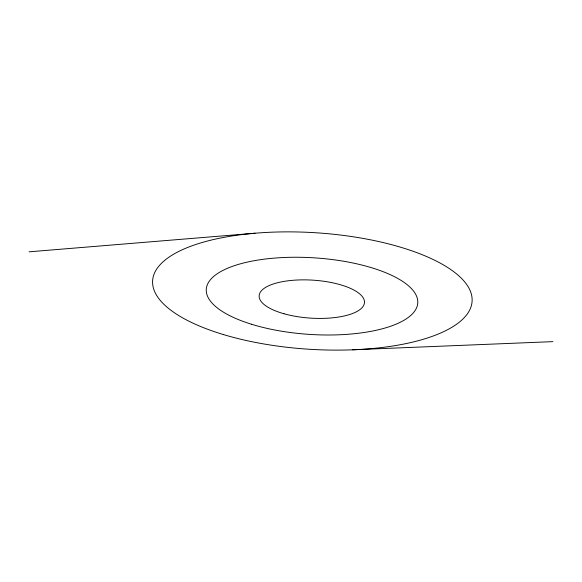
<?xml version="1.0" encoding="UTF-8"?>
<svg xmlns="http://www.w3.org/2000/svg" width="582" height="582" viewBox="0 0 582 582"><rect width="100%" height="100%" fill="white"/><g stroke="black" fill="none" stroke-linecap="round" stroke-linejoin="round"><path stroke-width="0.87" d="M29.1 251.817L255.083 233.222M352.583 349.789L552.9 341.634M251.562 324.261A105.975 38.354 3.7 0 0 417.418 305.274A105.975 38.354 3.7 0 0 267.065 258.823A105.975 38.354 3.7 0 0 251.562 324.261M284.038 313.763A52.766 19.017 3.7 0 0 364.463 302.691A52.766 19.017 3.7 0 0 286.948 280.946A52.766 19.017 3.7 0 0 284.038 313.763M223.437 334.57A160.072 58.338 3.7 0 0 471.791 303.775A160.072 58.338 3.7 0 0 241.836 234.597A160.072 58.338 3.7 0 0 223.437 334.57"/></g></svg>
